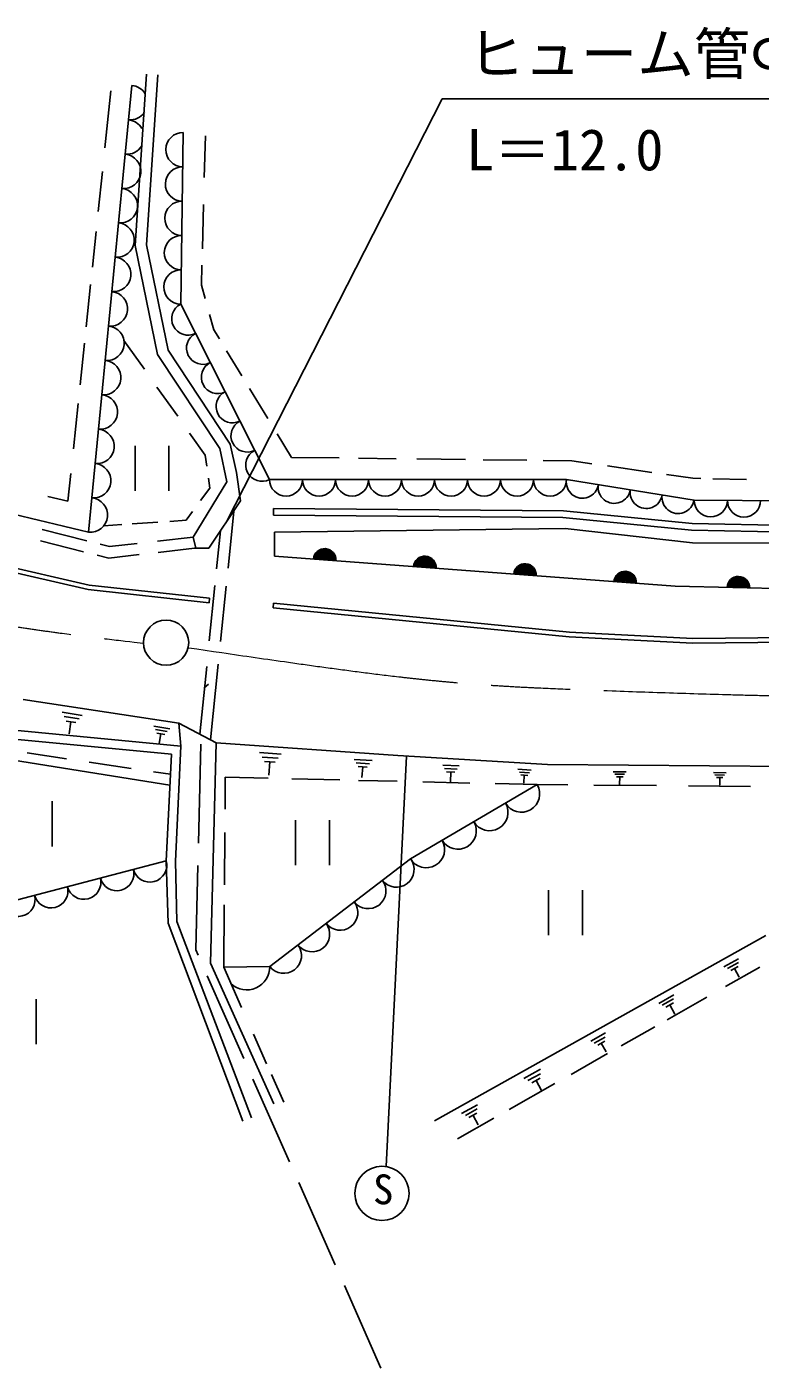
# Model space of a CAD drawing. Units: millimetres, scale not verified. Extents: x 40000 to 680000, y 20000 to 380000.
# Drawn here: x 160438 to 192909, y 239042 to 298464 of the extents above; entities that cross this region are included whole.
import ezdxf
from ezdxf.enums import TextEntityAlignment as Align

# ---------------------------------------------------------------- set-up
doc = ezdxf.new("R2010")
doc.units = ezdxf.units.MM
doc.header["$LTSCALE"] = 1000
doc.linetypes.add('CHAIN', pattern=[18.5, 12, -1.5, 3.5, -1.5])
for name, color, linetype, lineweight in [('M-BGD', 7, 'Continuous', 25), ('M-BMK', 2, 'CHAIN', 13), ('M-BMK-SRVR', 3, 'Continuous', 25), ('M-STR-STR3', 7, 'Continuous', 25), ('M-STR-STRC', 7, 'Continuous', 25)]:
    doc.layers.add(name, color=color, linetype=linetype, lineweight=lineweight)
doc.styles.add('ＭＳ ゴシック', font='')
doc.styles.get('ＭＳ ゴシック').set_extended_font_data('MS Gothic')

msp = doc.modelspace()

# ---------------------------------------------------------------- linework, layer by layer
at = {"layer": 'M-BGD'}
for p, q in [((165240, 288771), (165741, 296363)), ((165743, 288805), (166239, 296330)), ((163173, 276073), (165091, 295867)), ((163897, 293103), (164161, 295629)), ((167365, 293781), (167252, 286179)), ((168296, 291795), (168344, 293634)), ((163601, 290285), (163787, 292059)), ((168212, 288624), (168264, 290588)), ((163342, 287812), (163508, 289393)), ((166698, 284146), (165743, 288805)), ((166227, 283951), (165240, 288771)), ((168169, 287025), (168193, 287908)), ((163065, 285166), (163263, 287056)), ((168336, 286425), (168169, 287025)), ((167252, 286179), (171183, 278406)), ((168720, 285047), (168530, 285727)), ((168967, 284639), (168720, 285047)), ((162796, 282601), (162990, 284452)), ((165645, 283293), (164738, 284575)), ((169448, 279982), (166698, 284146)), ((169957, 283006), (169285, 284115)), ((168978, 279786), (166227, 283951)), ((167119, 281210), (166201, 282507)), ((171106, 281111), (170297, 282446)), ((162500, 279774), (162710, 281776)), ((165228, 279908), (165228, 277908)), ((166728, 279908), (166728, 277908)), ((168340, 279483), (167645, 280465)), ((169715, 278722), (169448, 279982)), ((172150, 279389), (171516, 280434)), ((168404, 279004), (168340, 279483)), ((169292, 278306), (168978, 279786)), ((174269, 279363), (172150, 279389)), ((176794, 279333), (175124, 279353)), ((179866, 279296), (177705, 279322)), ((182573, 279263), (180651, 279286)), ((169906, 277462), (169715, 278722)), ((184567, 279239), (183302, 279254)), ((185452, 279111), (184567, 279239)), ((188114, 278725), (186153, 279009)), ((162256, 277446), (162385, 278671)), ((167805, 275857), (169292, 278306)), ((168534, 278027), (168476, 278466)), ((171183, 278406), (184334, 278406)), ((184334, 278406), (189984, 277502)), ((189925, 278463), (188756, 278632)), ((190276, 278456), (189925, 278463)), ((192309, 278413), (190809, 278444)), ((156529, 277682), (163173, 276073)), ((161369, 277658), (162256, 277446)), ((168134, 277478), (168534, 278027)), ((189984, 277502), (203244, 277386)), ((167499, 276604), (167778, 276987)), ((168493, 275361), (169906, 277462)), ((169346, 274483), (169602, 277010)), ((171361, 277128), (171358, 276828)), ((171361, 277128), (184194, 277028)), ((184194, 277028), (189891, 276462)), ((163845, 276357), (164652, 276412)), ((165107, 276442), (166232, 276518)), ((166763, 276554), (167499, 276604)), ((171358, 276828), (184178, 276728)), ((184178, 276728), (189873, 276162)), ((189891, 276462), (201398, 276235)), ((161118, 276192), (163098, 275691)), ((166228, 275679), (167805, 275857)), ((167805, 275857), (167915, 275361)), ((168840, 274455), (169010, 276130)), ((184271, 276239), (171408, 276077)), ((171408, 276077), (171408, 275015)), ((189917, 275609), (184271, 276239)), ((189873, 276162), (201401, 275935)), ((161036, 275697), (162952, 275212)), ((163682, 275543), (164101, 275437)), ((164101, 275437), (165330, 275577)), ((166257, 275179), (167862, 275361)), ((167862, 275361), (168493, 275361)), ((202118, 275574), (189917, 275609)), ((159099, 274679), (163193, 273727)), ((163559, 275059), (164066, 274930)), ((164066, 274930), (165407, 275082)), ((171408, 275015), (189146, 273678)), ((159050, 274484), (163160, 273530)), ((163160, 273530), (168508, 272949)), ((163193, 273727), (168529, 273148)), ((168516, 271260), (168766, 273721)), ((169016, 271230), (169265, 273688)), ((189146, 273678), (200344, 273426)), ((168529, 273148), (168508, 272949)), ((171358, 272926), (171339, 272726)), ((171358, 272926), (184469, 271643)), ((171339, 272726), (184454, 271443)), ((184469, 271643), (189934, 271360)), ((189934, 271360), (213102, 271617)), ((184454, 271443), (189930, 271160)), ((189930, 271160), (213104, 271417)), ((168097, 267128), (168401, 270127)), ((168574, 266878), (168914, 270227)), ((168475, 269338), (168283, 269178)), ((160270, 268665), (167175, 267611)), ((162003, 268098), (162893, 267958)), ((155944, 267687), (167255, 266599)), ((162093, 267908), (162753, 267808)), ((162173, 267708), (162613, 267648)), ((162313, 267148), (162393, 267678)), ((166063, 267478), (166763, 267368)), ((167175, 267611), (167255, 266599)), ((167175, 267611), (168828, 266745)), ((155881, 267292), (166837, 266237)), ((166133, 267328), (166653, 267248)), ((166193, 267168), (166543, 267118)), ((166303, 266718), (166373, 267148)), ((158181, 266238), (166773, 264870)), ((162196, 266042), (160448, 266303)), ((166837, 266237), (166615, 261506)), ((167255, 266599), (167015, 261502)), ((168141, 266683), (168033, 262307)), ((168571, 256986), (168828, 266745)), ((168828, 266745), (176872, 266178)), ((170746, 266312), (171696, 266242)), ((165061, 265613), (163201, 265891)), ((170856, 266112), (171566, 266062)), ((170956, 265912), (171436, 265882)), ((171156, 265312), (171196, 265902)), ((174936, 266012), (175726, 265962)), ((175026, 265852), (175616, 265812)), ((175116, 265692), (175506, 265662)), ((175276, 265202), (175316, 265682)), ((176872, 266178), (183491, 265788)), ((178856, 265762), (179586, 265722)), ((183491, 265788), (195107, 265691)), ((166796, 265354), (166053, 265465)), ((169214, 263800), (169227, 265220)), ((169227, 265220), (171121, 265175)), ((172178, 265150), (174291, 265100)), ((175129, 265080), (176843, 265039)), ((178936, 265612), (179486, 265582)), ((179016, 265462), (179386, 265442)), ((179196, 265022), (179206, 265452)), ((182186, 265572), (182776, 265532)), ((182256, 265452), (182696, 265422)), ((182316, 265322), (182616, 265302)), ((182446, 264962), (182466, 265312)), ((186406, 265462), (186976, 265462)), ((186476, 265352), (186906, 265352)), ((186546, 265232), (186836, 265232)), ((186686, 264892), (186696, 265232)), ((190836, 265432), (191406, 265422)), ((190906, 265322), (191336, 265312)), ((190976, 265202), (191256, 265202)), ((191116, 264862), (191116, 265202)), ((183034, 264892), (177424, 261613)), ((177971, 265012), (180048, 264963)), ((181177, 264936), (183034, 264892)), ((183034, 264892), (184399, 264881)), ((185546, 264872), (188323, 264849)), ((189729, 264837), (192488, 264814)), ((161563, 264155), (161563, 262155)), ((172339, 263321), (172339, 261321)), ((173839, 263321), (173839, 261321)), ((169185, 260447), (169205, 262779)), ((166615, 261520), (153478, 258086)), ((166615, 261506), (166689, 258756)), ((167015, 261502), (167087, 258834)), ((177424, 261613), (171194, 256841)), ((168008, 261307), (167915, 257579)), ((183541, 260222), (183541, 258222)), ((185041, 260222), (185041, 258222)), ((169154, 256804), (169178, 259573)), ((166689, 258756), (170008, 249986)), ((167087, 258834), (170382, 250128)), ((193161, 258206), (178494, 250006)), ((167915, 257579), (168025, 257332)), ((171376, 250756), (168571, 256986)), ((171194, 256841), (169154, 256804)), ((169949, 255016), (169154, 256804)), ((191306, 256822), (191946, 257182)), ((191373, 255944), (192887, 256804)), ((191456, 256742), (191946, 257012)), ((191606, 256662), (191936, 256832)), ((191986, 256362), (191776, 256752)), ((168429, 256417), (170048, 252759)), ((188416, 255202), (189086, 255582)), ((160848, 255396), (160848, 253396)), ((188576, 255122), (189076, 255402)), ((188736, 255032), (189066, 255222)), ((188796, 254480), (190554, 255479)), ((189126, 254722), (188906, 255132)), ((171057, 252529), (170476, 253834)), ((185406, 253522), (186056, 253892)), ((186761, 253324), (188248, 254168)), ((185566, 253442), (186046, 253712)), ((185716, 253352), (186036, 253532)), ((186096, 253052), (185876, 253442)), ((184533, 252058), (186147, 252975)), ((171813, 250829), (171270, 252049)), ((182446, 251872), (183186, 252282)), ((182626, 251782), (183176, 252082)), ((170452, 251845), (172071, 248187)), ((181797, 250503), (183822, 251654)), ((182796, 251682), (183166, 251882)), ((183226, 251342), (182986, 251782)), ((179686, 250322), (180386, 250712)), ((179856, 250232), (180376, 250532)), ((180016, 250142), (180366, 250342)), ((180426, 249822), (180196, 250242)), ((179508, 249203), (181120, 250118)), ((172476, 247272), (174094, 243615)), ((174499, 242700), (176118, 239042))]:
    msp.add_line(p, q, dxfattribs=at)
for centre, radius, start, end in [((165017, 295106), 765, 30.31297, 84.46612), ((165017, 295106), 765, 264.46612, 324.74028), ((164869, 293583), 765, 29.60528, 84.46612), ((167353, 293021), 760, 89.14857, 269.14857), ((164869, 293583), 765, 264.46612, 328.85117), ((164722, 292061), 765, 264.46612, 84.46612), ((167331, 291501), 760, 89.14857, 269.14857), ((164574, 290538), 765, 264.46612, 84.46612), ((167308, 289980), 760, 89.14857, 269.14857), ((164427, 289015), 765, 264.46612, 84.46612), ((167286, 288460), 760, 89.14857, 269.14857), ((164279, 287493), 765, 264.46612, 84.46612), ((167263, 286939), 760, 89.14857, 269.14857), ((164132, 285970), 765, 264.46612, 84.46612), ((167579, 285531), 726, 116.83092, 296.83092), ((163984, 284447), 765, 264.46612, 84.46612), ((168235, 284236), 726, 116.83092, 296.83092), ((163837, 282925), 765, 264.46612, 84.46612), ((168890, 282940), 726, 116.83092, 296.83092), ((169545, 281645), 726, 116.83092, 296.83092), ((163689, 281402), 765, 264.46612, 84.46612), ((163542, 279879), 765, 264.46612, 84.46612), ((170201, 280349), 726, 116.83092, 296.83092), ((170856, 279054), 726, 116.83092, 296.83092), ((163394, 278357), 765, 264.46612, 84.46612), ((171914, 278406), 731, 180, 0), ((173375, 278406), 731, 180, 0), ((174837, 278406), 731, 180, 0), ((176298, 278406), 731, 180, 0), ((177759, 278406), 731, 180, 0), ((179220, 278406), 731, 180, 0), ((180681, 278406), 731, 180, 0), ((182143, 278406), 731, 180, 0), ((183604, 278406), 731, 180, 0), ((185041, 278293), 715, 170.90972, 350.90972), ((186453, 278067), 715, 170.90972, 350.90972), ((163247, 276834), 765, 264.46612, 84.46612), ((187865, 277841), 715, 170.90972, 350.90972), ((189277, 277615), 715, 170.90972, 350.90972), ((190720, 277495), 737, 179.50019, 359.50019), ((192194, 277483), 737, 179.50019, 359.50019), ((173625, 274848), 500, 355.68874, 175.68874), ((173625, 274848), 500, 355.68874, 175.68874), ((173625, 274848), 450, 355.68874, 175.68874), ((173625, 274848), 400, 355.68874, 175.68874), ((173625, 274848), 350, 355.68874, 175.68874), ((173625, 274848), 300, 355.68874, 175.68874), ((173625, 274848), 250, 355.68874, 175.68874), ((173625, 274848), 200, 355.68874, 175.68874), ((173625, 274848), 150, 355.68874, 175.68874), ((173625, 274848), 100, 355.68874, 175.68874), ((173625, 274848), 50, 355.68874, 175.68874), ((178060, 274513), 500, 355.68874, 175.68874), ((178060, 274513), 500, 355.68874, 175.68874), ((178060, 274513), 450, 355.68874, 175.68874), ((178060, 274513), 400, 355.68874, 175.68874), ((178060, 274513), 350, 355.68874, 175.68874), ((178060, 274513), 300, 355.68874, 175.68874), ((178060, 274513), 250, 355.68874, 175.68874), ((178060, 274513), 200, 355.68874, 175.68874), ((178060, 274513), 150, 355.68874, 175.68874), ((178060, 274513), 100, 355.68874, 175.68874), ((178060, 274513), 50, 355.68874, 175.68874), ((182494, 274179), 500, 355.68874, 175.68874), ((182494, 274179), 500, 355.68874, 175.68874), ((182494, 274179), 450, 355.68874, 175.68874), ((182494, 274179), 400, 355.68874, 175.68874), ((182494, 274179), 350, 355.68874, 175.68874), ((182494, 274179), 300, 355.68874, 175.68874), ((182494, 274179), 250, 355.68874, 175.68874), ((182494, 274179), 200, 355.68874, 175.68874), ((182494, 274179), 150, 355.68874, 175.68874), ((182494, 274179), 100, 355.68874, 175.68874), ((182494, 274179), 50, 355.68874, 175.68874), ((186929, 273845), 500, 355.68874, 175.68874), ((186929, 273845), 500, 355.68874, 175.68874), ((186929, 273845), 450, 355.68874, 175.68874), ((186929, 273845), 400, 355.68874, 175.68874), ((186929, 273845), 350, 355.68874, 175.68874), ((186929, 273845), 300, 355.68874, 175.68874), ((186929, 273845), 250, 355.68874, 175.68874), ((186929, 273845), 200, 355.68874, 175.68874), ((186929, 273845), 150, 355.68874, 175.68874), ((186929, 273845), 100, 355.68874, 175.68874), ((191945, 273615), 500, 358.71314, 178.71314), ((191945, 273615), 500, 358.71314, 178.71314), ((191945, 273615), 450, 358.71314, 178.71314), ((191945, 273615), 400, 358.71314, 178.71314), ((191945, 273615), 350, 358.71314, 178.71314), ((186929, 273845), 50, 355.68874, 175.68874), ((191945, 273615), 300, 358.71314, 178.71314), ((191945, 273615), 250, 358.71314, 178.71314), ((191945, 273615), 200, 358.71314, 178.71314), ((191945, 273615), 150, 358.71314, 178.71314), ((191945, 273615), 100, 358.71314, 178.71314), ((191945, 273615), 50, 358.71314, 178.71314), ((182333, 264482), 812, 210.30268, 30.30268), ((180930, 263663), 812, 210.30268, 30.30268), ((179528, 262843), 812, 210.30268, 30.30268), ((178125, 262023), 812, 210.30268, 30.30268), ((165885, 261329), 754, 194.64822, 14.64822), ((176801, 261136), 785, 217.45507, 37.45507), ((164426, 260947), 754, 194.64822, 14.64822), ((161506, 260184), 754, 194.64822, 14.64822), ((162966, 260566), 754, 194.64822, 14.64822), ((175555, 260182), 785, 217.45507, 37.45507), ((160047, 259803), 754, 194.64822, 14.64822), ((174309, 259227), 785, 217.45507, 37.45507), ((173063, 258272), 785, 217.45507, 37.45507), ((171817, 257318), 785, 217.45507, 37.45507), ((170174, 256822), 1020, 226.96676, 1.02303)]:
    msp.add_arc(centre, radius, start, end, dxfattribs=at)
at = {"layer": 'M-BMK'}
for points, knots in [([(115591, 285641), (117730, 284726), (119869, 283812), (122028, 282947), (123882, 282204), (125751, 281498), (127632, 280827), (129662, 280102), (131706, 279419), (133751, 278736), (136881, 277692), (140013, 276649), (143183, 275738), (146172, 274878), (149196, 274136), (152230, 273437), (154554, 272903), (156884, 272394), (159234, 272006), (161343, 271658), (163468, 271407), (165594, 271156)], [0, 0, 0, 0, 1, 1, 1, 2, 2, 2, 3, 3, 3, 4, 4, 4, 5, 5, 5, 6, 6, 6, 7, 7, 7, 7]), ([(167604, 270956), (169568, 270668), (171533, 270379), (173500, 270108), (175461, 269839), (177425, 269588), (179395, 269418), (181707, 269218), (184028, 269132), (186349, 269049), (190218, 268912), (194086, 268788), (197955, 268773), (200887, 268762), (203819, 268813), (206752, 268865)], [0, 0, 0, 0, 1, 1, 1, 2, 2, 2, 3, 3, 3, 4, 4, 4, 5, 5, 5, 5])]:
    msp.add_open_spline(points, degree=3, knots=knots, dxfattribs=at)
at = {"layer": 'M-BMK-SRVR'}
msp.add_circle((166604, 271182), 1000, dxfattribs=at)
at = {"layer": 'M-STR-STR3'}
for p, q in [((169284, 276536), (178835, 295278)), ((178835, 295278), (198807, 295278))]:
    msp.add_line(p, q, dxfattribs=at)
at = {"layer": 'M-STR-STRC'}
msp.add_line((176350, 247970), (177252, 266161), dxfattribs=at)
msp.add_circle((176160, 246785), 1200, dxfattribs=at)

# ---------------------------------------------------------------- texts
at = {"layer": 'M-STR-STR3', "style": 'ＭＳ ゴシック'}
for s, p in [('ヒューム管Φ500', (179968, 295801)), ('L＝12.0', (179891, 291555))]:
    msp.add_text(s, height=1833, dxfattribs=at).set_placement(p, align=Align.BOTTOM_LEFT)
at = {"layer": 'M-STR-STRC', "style": 'ＭＳ ゴシック'}
msp.add_text('S', height=1320, dxfattribs=at).set_placement((175771, 245908), align=Align.BOTTOM_LEFT)

doc.saveas('drawing.dxf')
